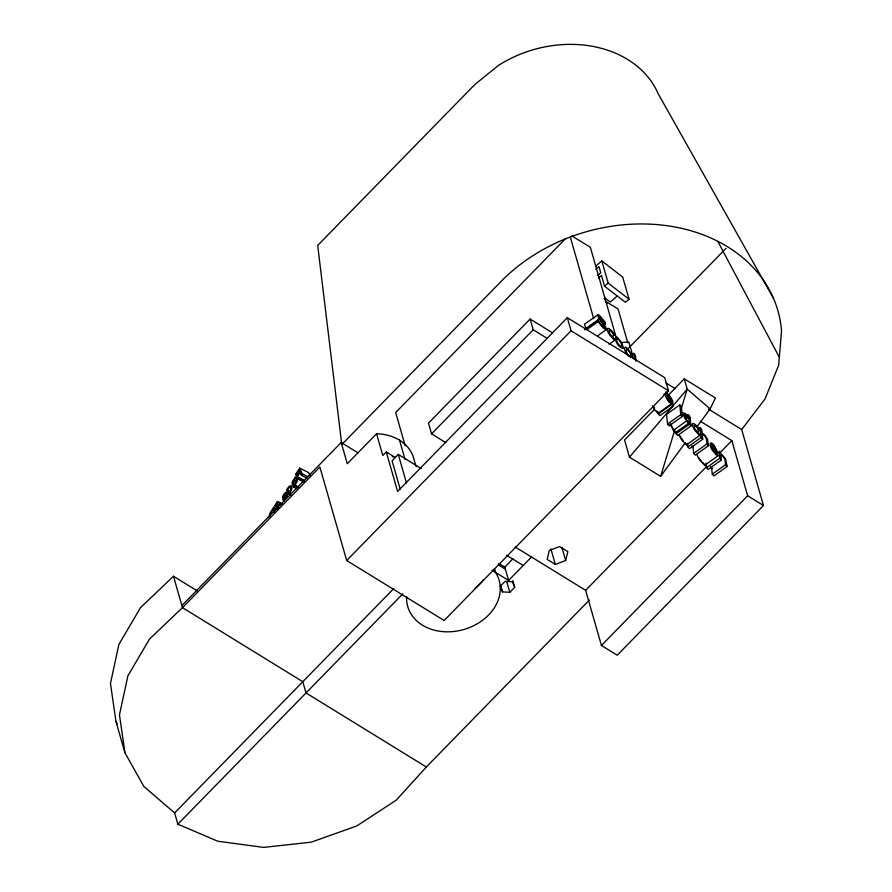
<?xml version="1.0" encoding="UTF-8"?>
<svg xmlns="http://www.w3.org/2000/svg" width="892" height="892" viewBox="0 0 892 892"><rect width="100%" height="100%" fill="white"/><g stroke="black" fill="none" stroke-linecap="round" stroke-linejoin="round"><path stroke-width="1.34" d="M269.094 516.992L270.075 513.045L273.61 507.303L276.966 508.986M565.673 560.522L567.836 551.602L559.652 546.562L549.305 550.453L547.142 559.373L555.326 564.402L565.673 560.522L561.938 547.521M654.706 409.105L624.545 439.99L629.473 457.183L660.638 476.361L674.731 430.1M681.165 408.949L687.208 389.124L684.264 378.844L668.219 395.279M287.269 490.946L290.625 492.629L287.224 491.024L288.885 487.701L290.379 486.987L290.781 489.831L288.205 493.231L290.803 495.16M287.224 491.024L286.856 490.21C287.124 487.489 292.264 482.695 291.929 488.125A3.802 1.483 -63.4 0 1 291.193 490.444L288.562 494.045M697.143 426.61L710.121 408.915L715.429 398.022L684.264 378.844M597.317 336.083L606.326 329.483L605.601 326.885L600.294 319.548L599.357 316.85L605.378 323.718L603.17 325.29M281.939 503.757L277.468 501.527L274.758 505.586L278.371 507.849M304.83 481.1L297.003 477.175L296.702 476.495L299.812 471.835L299.099 470.218L295.843 475.09L295.542 474.41L299.723 468.144L308.665 472.626L310.193 476.072M275.015 506.177L275.907 504.839L277.936 509.399M278.861 508.016L276.832 503.445L277.468 501.527M296.891 488.671L293.535 486.987L292.097 483.62L292.844 480.799L295.408 477.164C291.907 487.244 290.268 481.936 297.147 479.483A3.356 1.305 -63.4 0 1 297.226 480.688L297.125 481.167A2.977 1.16 -63.4 0 1 296.467 482.739L294.204 485.215L297.761 487.355M297.003 477.175L300.113 472.515L301.34 475.269L306.937 478.079M293.535 486.987L294.416 485.672M301.34 475.269L302.276 473.886L299.723 468.144M605.378 323.718L605.233 322.224L599.803 315.79A6.478 1.628 54.5 0 0 598.041 314.698L584.461 324.197L586.211 329.037M597.718 314.742L598.51 318.054L603.672 325.123L604.52 327.721L602.011 325.736L597.908 320.072L584.65 329.538M630.923 357.224L630.276 353.243A3.445 0.87 54.5 0 0 628.905 351.158L627.745 349.865A3.479 0.87 54.5 0 0 626.485 349.017C625.203 351.771 628.124 355.752 630.677 357.279M293.412 483.419C295.921 478.023 297.538 482.683 293.936 484.612L293.412 483.419L295.642 484.534M660.638 476.361L684.978 443.19M515.186 546.974L585.631 590.326L601.442 645.473L617.253 655.207L763.463 505.496L741.687 429.554L765.068 398.88L778.66 365.263L781.537 330.977A162.812 128.649 -16 0 0 673.449 226.713A162.812 128.649 -16 0 0 501.07 281.459L341.781 444.562L317.697 245.423L474.667 84.695L498.305 65.529A108.077 85.398 -16 0 1 658.173 93.749L773.498 298.363M629.473 457.183L687.208 389.124L710.121 408.915M589.356 600.06L426.331 766.997L396.249 800.169L356.778 825.947L311.263 842.159L263.586 847.4L217.815 841.234L177.854 824.186L174.631 812.947L143.868 786.476L124.947 752.815L115.949 721.427L110.463 683.462L118.892 644.437L140.512 607.653L173.483 576.265L197.076 590.783M181.901 605.59L341.19 442.488L358.082 452.891M565.673 238.476L395.669 412.55L405.18 445.732M416.018 466.471L413.085 456.225A45.96 36.316 -16 0 0 376.558 433.757L347.278 463.74L341.19 442.488M392.38 456.693L395.056 457.317L386.281 451.954L382.802 455.511L376.558 433.757M552.65 332.917L530.116 319.046L428.483 423.12L431.55 433.847L445.788 442.599M421.169 468.523L398.3 454.441L392.079 460.818L400.274 489.385M431.55 433.847L533.193 329.772L530.116 319.046M124.947 752.815L119.461 714.86L127.891 675.824L149.522 639.051L182.492 607.664L319.871 466.995L346.687 560.522L444.16 620.509L668.521 390.774L664.774 377.695L567.301 317.708L397.609 491.459L386.281 451.954M346.687 560.522L571.047 330.787L567.301 317.708M174.631 812.947L393.695 588.631M627.188 349.553L725.999 248.377M177.854 824.186L402.727 593.927M531.632 556.876L508.607 580.447L504.794 567.134L513.012 558.726M514.729 587.282L512.354 581.796L505.073 581.339L500.156 586.378L502.519 591.864L509.811 592.321L514.729 587.282L512.811 580.603M585.631 590.326L706.665 466.393M720.223 452.523L731.841 440.626L700.276 421.202M601.442 645.473L747.652 495.762L731.841 440.626M595.722 266.139L601.821 260.91L622.705 277.077L629.061 299.244L625.448 302.332L604.553 286.176L601.498 275.505L598.465 278.103M595.789 269.339L598.956 266.63L600.751 272.885L597.718 275.483M604.553 286.176L608.177 283.076L601.821 260.91M617.331 295.999L610.262 302.053L604.776 297.805M584.773 329.672L598.03 320.206M587.025 329.516L598.064 321.633L597.908 320.072M603.048 325.156L605.255 323.573M611.834 336.853L614.131 335.381L613.997 334.054C612.759 330.352 604.486 324.264 608.11 332.248A5.898 1.483 54.5 0 0 610.128 335.559L614.621 340.298L609.102 344.245M631.581 354.994L633.788 353.41L635.36 355.172L635.974 361.282M663.737 394.61L665.945 393.026L665.833 391.833L670.293 396.639L672.601 400.698L673.204 406.172L659.946 415.639L654.795 410.008L652.398 405.793M668.967 401.389C674.24 399.415 667.695 395.033 665.945 393.026M669.056 402.325L671.263 400.753C664.919 393.138 667.16 400.597 671.464 402.693L671.263 400.753M658.307 413.141L671.564 403.675C666.045 401.088 662.009 388.979 671.174 399.806M658.385 413.888L671.631 404.422L671.564 403.675M685.112 417.311L687.319 415.728L685.357 413.542L681.945 412.36L681.376 406.64L679.804 404.879L666.547 414.345L667.528 424.113L669.1 425.874L682.358 416.408L682.057 413.475L688.535 423.321L675.289 432.787L670.015 424.391M667.528 424.113L680.774 414.646L679.804 404.879M685 417.077L688.312 414.713L690.23 417.947L688.312 414.713M685.123 418.303L688.434 415.94M685.346 419.597L688.657 417.233L690.23 418.995L690.932 426.008L677.686 435.474L676.103 433.713L675.868 431.371M673.215 430.468L686.472 421.013M676.103 433.713L689.36 424.246L688.657 417.233M697.979 429.264L700.187 427.681L701.759 429.442L702.115 432.977L704.858 435.185L707.467 439.042L708.527 445.677L695.269 455.143L693.697 453.381L693.14 448.42L691.846 445.933M696.897 432.007L699.205 430.535L696.998 432.118M679.169 434.794L679.927 436.868A5.898 1.483 54.5 0 0 681.945 440.169L686.439 444.918L699.696 435.452L699.562 434.125L694.801 428.94L694.143 425.094L696.329 426.577L699.105 430.435M708.527 445.677L706.943 443.915L706.397 438.953L705.104 436.478A4.371 1.093 54.5 0 0 703.375 434.727L702.216 433.98L702.74 439.21L689.483 448.676L687.91 446.914L701.168 437.448L700.187 427.681M693.697 453.381L706.943 443.915M715.629 454.675L717.837 453.091C710.835 434.025 704.624 445.967 717.96 455.857L704.702 465.312L699.551 459.871L696.652 454.34M727.125 466.494L725.553 464.721L724.995 459.759L723.702 457.284A4.371 1.093 54.5 0 0 721.974 455.533L720.825 454.786L721.349 460.027L708.092 469.482L706.52 467.72L719.766 458.254L719.063 451.252L725.698 459.09L727.125 466.494L713.868 475.949L712.295 474.187L711.749 469.225L710.445 466.75M712.295 474.187L725.553 464.721M606.159 329.772L603.271 328.055L598.064 321.633M620.921 342.483L628.871 342.115L632.562 354.971M687.319 415.728L683.763 414.367L688.535 423.321M302.276 473.886L307.863 476.685M295.542 474.41L297.783 475.525M296.702 476.495L303.414 479.863M295.408 477.164L303.224 481.089M295.731 477.9L303.559 481.825M293.936 484.612L297.292 486.296M294.204 485.215L298.675 487.456M286.856 490.21L289.097 491.325M288.25 493.153L290.491 494.268M288.205 493.231L290.435 494.346M277.724 502.107L282.195 504.348M276.832 503.445L280.188 505.128M571.872 235.912L590.348 247.285L616.394 338.135M605.122 301.028L618.078 309L627.745 342.729M665.923 382.913L675.389 388.745M708.538 409.149L741.687 429.554M571.047 330.787L668.521 390.774M533.193 329.772L547.331 338.469M747.652 495.762L763.463 505.496M506.667 555.303L523.214 565.483M498.862 563.488L504.794 567.134M498.271 564.826L505.385 569.207M492.038 570.244L508.607 580.447M426.331 766.997L306.023 692.95L302.801 681.711L182.492 607.664L173.483 576.265M658.207 412.16L656.512 410.956M606.002 302.176L607.218 303.012M685.045 442.722L685.669 443.19M608.177 283.076L629.061 299.244M699.696 435.452L695.191 430.713A5.898 1.483 54.5 0 1 693.173 427.402C689.561 419.418 697.834 425.506 699.072 429.208L699.205 430.535M702.45 462.335L703.331 463.115M614.042 335.28L611.254 331.423L609.08 329.94L609.727 333.786L614.488 338.971L614.621 340.298M717.837 453.091L711.348 445.844C711.593 450.315 716.878 452.266 717.96 455.857M671.631 404.422L673.204 406.172M680.774 414.646L682.358 416.408M689.36 424.246L690.932 426.008M701.168 437.448L702.74 439.21M719.766 458.254L721.349 460.027M701.447 461.275L700.131 459.67M628.035 355.763C626.619 353.678 622.716 348.883 625.281 347.033A6.077 1.528 54.5 0 1 627.332 348.516L631.346 353.823L632.763 357.826M682.993 440.603L681.544 438.407M692.861 446.19L693.385 446.97M699.105 458.087L699.584 458.878M711.983 467.776L712.44 468.556M115.949 721.427L117.298 723.825M670.505 423.823L675.289 432.787M717.948 241.676L779.329 357.268M654.46 408.425L653.914 407.008M273.61 507.303L275.149 510.748M274.457 512.666L272.974 509.343L270.577 513.524L270.142 516.256M570.334 237.16L593.704 318.667M550.855 548.803L555.326 564.402M506.745 581.629L509.811 592.321M500.602 585.185L502.519 591.864M494.48 568.661L495.562 572.408M399.527 440.18L405.024 459.38M398.3 454.441L406.496 483.018M680.741 436.3L680.919 436.968M706.051 463.048L706.52 467.72M704.58 464.03L704.702 465.312M687.542 443.246L687.91 446.914M686.305 443.592L686.439 444.918M633.788 353.41L634.402 359.521M605.189 299.467L604.854 298.597A4.181 1.516 -54.3 0 0 604.129 298.653M493.354 569.364A47.544 37.564 -16 0 1 465.312 629.061A47.544 37.564 -16 0 1 406.607 596.759M483.375 579.789A47.544 37.564 -16 0 1 475.258 588.062M616.751 338.871C615.324 342.684 624.389 351.214 620.955 342.829A3.445 0.87 54.5 0 0 619.583 340.744L618.424 339.439A3.479 0.87 54.5 0 0 617.175 338.592L616.751 338.871M286.588 495.049L286.566 495.528A2.732 1.059 -63.4 0 1 286.042 497.167L283.388 500.445L283.689 501.315L287.057 496.331L287.023 492.384L285.384 492.417L283.032 495.562L282.786 499.654L286.41 494.213L286.588 495.049M283.31 496.498L283.4 497.814L286.165 493.655L284.793 493.867L283.31 496.498M623.463 348.159C620.04 349.53 613.306 339.607 615.959 336.607A6.077 1.528 54.5 0 1 618.011 338.09L622.036 343.398L623.463 348.159M711.415 444.417L716.22 450.471L714.291 446.636L711.415 444.417"/></g></svg>
